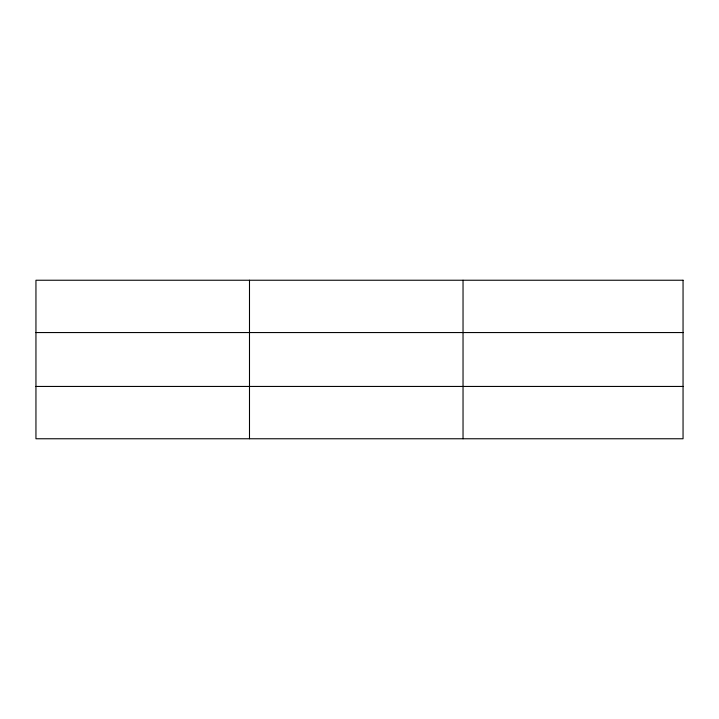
<?xml version="1.0" encoding="UTF-8"?>
<svg xmlns="http://www.w3.org/2000/svg" width="719" height="719" viewBox="0 0 719 719"><rect width="100%" height="100%" fill="white"/><g stroke="black" fill="none" stroke-linecap="round" stroke-linejoin="round"><path stroke-width="1.08" d="M463.036 438.761L463.036 280.239M35.95 332.555L683.05 332.555M35.95 386.445L683.05 386.445M249.493 280.239L249.493 438.761M683.05 280.239L683.05 438.761L35.95 438.761L35.95 280.239L683.05 280.239"/></g></svg>
